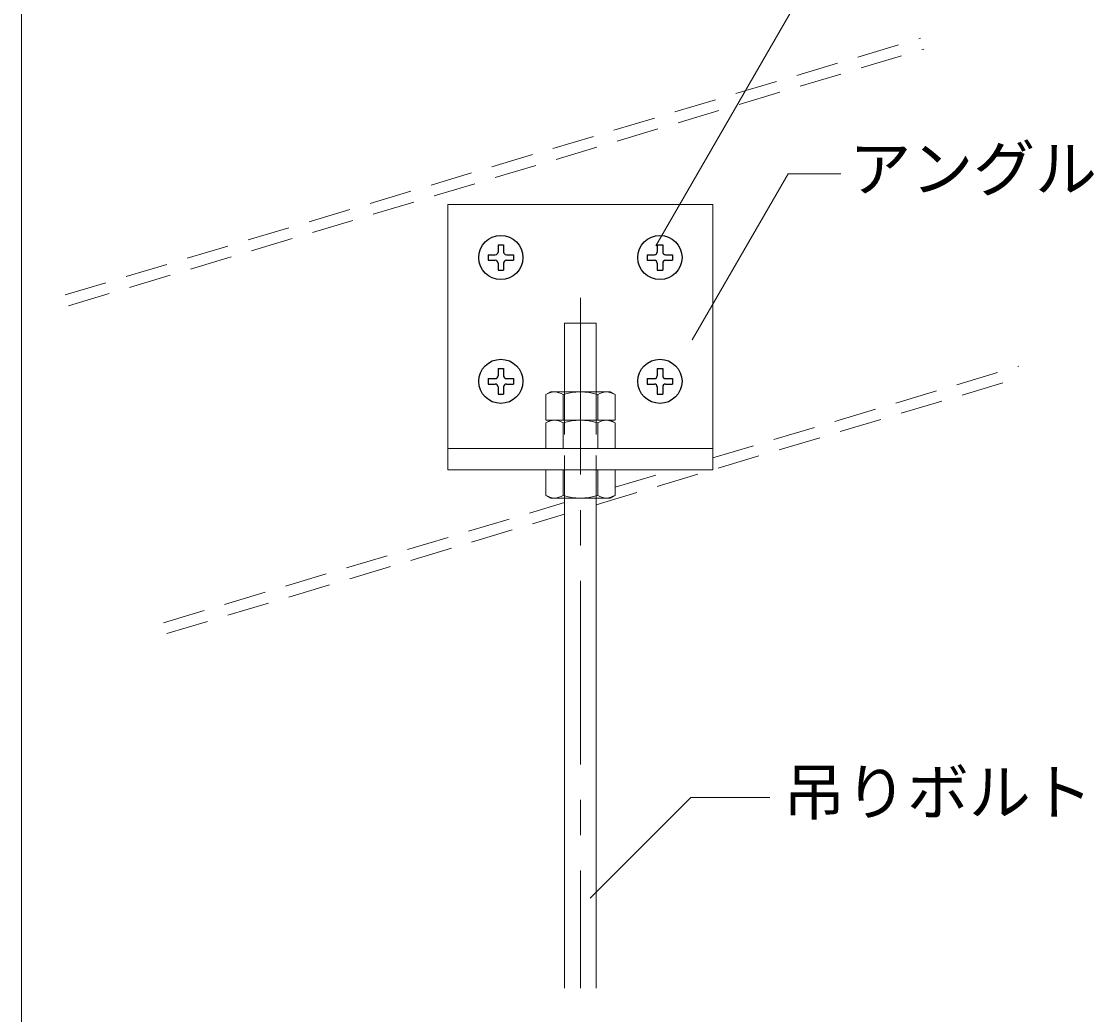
# Model space of a CAD drawing. Units: millimetres on the paper, enlarged 40 times, with parts at other scales. Extents: x -7800 to 7800, y -5387 to 5300.
# Drawn here: x -1930 to -713, y -4212 to -3089 of the extents above; entities that cross this region are included whole.
import ezdxf
from ezdxf.enums import TextEntityAlignment as Align

# ---------------------------------------------------------------- set-up
doc = ezdxf.new("R2010")
doc.units = ezdxf.units.MM
doc.header["$LTSCALE"] = 40
for name, pattern in [('CHAIN1', [8, 5, -1, 1, -1]), ('DASHED1', [1.8, 1.2, -0.6]), ('DASHED2', [3, 2, -1])]:
    doc.linetypes.add(name, pattern=pattern)
for name, color, linetype, lineweight in [('4-0_中心線', 4, 'CHAIN1', 9), ('4-1_吊り材', 7, 'Continuous', 18), ('4-6_文字', 7, 'Continuous', 18), ('4-9_躯体他', 4, 'DASHED1', 9), ('4-B_補強金具・金具・その他', 3, 'DASHED2', 18), ('4-C_ビス・アンカーボルト・強調図形', 2, 'Continuous', 25), ('F-3_野縁', 3, 'Continuous', 18)]:
    doc.layers.add(name, color=color, linetype=linetype, lineweight=lineweight)
doc.styles.add('ＭＳ ゴシック', font='')
doc.styles.get('ＭＳ ゴシック').set_extended_font_data('MS Gothic')

msp = doc.modelspace()

# ---------------------------------------------------------------- linework, layer by layer
at = {"layer": '4-0_中心線'}
msp.add_lwpolyline([(-1297.8, -3401.62), (-1297.8, -3729.28), (-1297.8, -4182.37)], dxfattribs=at)
at = {"layer": '4-1_吊り材'}
for p, q in [((-1315.8, -3430.3), (-1279.8, -3430.3)), ((-1315.8, -3430.3), (-1315.8, -3508.06)), ((-1279.8, -3430.3), (-1279.8, -3508.06)), ((-1331.75, -3508.06), (-1337, -3511.09)), ((-1337, -3540.06), (-1337, -3511.09)), ((-1317.4, -3540.06), (-1317.4, -3511.09)), ((-1278.2, -3540.06), (-1278.2, -3511.09)), ((-1258.6, -3540.06), (-1258.6, -3511.09)), ((-1337, -3540.06), (-1258.6, -3540.06)), ((-1331.75, -3540.06), (-1337, -3543.09)), ((-1337, -3572.06), (-1337, -3543.09)), ((-1317.4, -3572.06), (-1317.4, -3543.09)), ((-1278.2, -3572.06), (-1278.2, -3543.09)), ((-1258.6, -3572.06), (-1258.6, -3543.09)), ((-1337, -3572.06), (-1258.6, -3572.06)), ((-1258.6, -3596.06), (-1337, -3596.06)), ((-1337, -3596.06), (-1337, -3625.02)), ((-1317.4, -3596.06), (-1317.4, -3625.02)), ((-1278.2, -3596.06), (-1278.2, -3625.02)), ((-1258.6, -3596.06), (-1258.6, -3625.02)), ((-1263.85, -3628.06), (-1258.6, -3625.02)), ((-1315.8, -3628.06), (-1315.8, -4182.37)), ((-1279.8, -3628.06), (-1279.8, -4182.37))]:
    msp.add_line(p, q, dxfattribs=at)
at = {"layer": '4-1_吊り材', "linetype": 'DASHED1'}
for p, q in [((-1315.8, -3508.06), (-1315.8, -3628.06)), ((-1279.8, -3508.06), (-1279.8, -3628.06))]:
    msp.add_line(p, q, dxfattribs=at)
at = {"layer": '4-1_吊り材'}
for points in [[(-1331.75, -3508.06), (-1263.85, -3508.06), (-1258.6, -3511.09)], [(-1331.75, -3540.06), (-1263.85, -3540.06), (-1258.6, -3543.09)], [(-1263.85, -3628.06), (-1331.75, -3628.06), (-1337, -3625.02)]]:
    msp.add_lwpolyline(points, dxfattribs=at)
for centre, radius, start, end in [((-1324.19, -3535.14), 27.25, 96.34293, 118.04131), ((-1327.86, -3527.56), 19.52, 57.57117, 88.04457), ((-1297.8, -3572.92), 64.86, 72.41203, 107.58795), ((-1267.73, -3527.56), 19.52, 91.9554, 122.4288), ((-1271.41, -3535.14), 27.25, 61.95866, 83.65704), ((-1324.19, -3567.14), 27.25, 96.34293, 118.04131), ((-1327.86, -3559.56), 19.52, 57.57117, 88.04457), ((-1297.8, -3604.92), 64.86, 72.41203, 107.58795), ((-1267.73, -3559.56), 19.52, 91.9554, 122.4288), ((-1271.41, -3567.14), 27.25, 61.95866, 83.65704), ((-1324.19, -3600.97), 27.25, 241.95866, 263.65704), ((-1327.86, -3608.55), 19.52, 271.9554, 302.4288), ((-1297.8, -3563.19), 64.86, 252.41203, 287.58795), ((-1267.73, -3608.55), 19.52, 237.57117, 268.04457), ((-1271.41, -3600.97), 27.25, 276.34293, 298.04131)]:
    msp.add_arc(centre, radius, start, end, dxfattribs=at)
at = {"layer": '4-6_文字'}
for p, q in [((-1212.32, -3342.62), (-995.6, -2967.25)), ((-1171.16, -3449), (-1062.89, -3261.48)), ((-1062.89, -3261.48), (-1003.04, -3261.48)), ((-1172.95, -3966.71), (-1286.78, -4080.55)), ((-1172.95, -3966.71), (-1083.3, -3966.71))]:
    msp.add_line(p, q, dxfattribs=at)
at = {"layer": '4-9_躯体他'}
for p, q in [((-1880.55, -3398.27), (-913.09, -3108.03)), ((-1876.87, -3410.53), (-909.41, -3120.29)), ((-1147.8, -3582.69), (-801.83, -3478.9)), ((-1279.8, -3635.66), (-798.15, -3491.16)), ((-1258.6, -3615.93), (-1192.34, -3596.06)), ((-1769.29, -3769.14), (-1315.8, -3633.09)), ((-1765.61, -3781.4), (-1315.8, -3646.46))]:
    msp.add_line(p, q, dxfattribs=at)
at = {"layer": '4-B_補強金具・金具・その他', "linetype": 'Continuous'}
for p, q in [((-1447.8, -3296.06), (-1447.8, -3596.06)), ((-1147.8, -3296.06), (-1447.8, -3296.06)), ((-1147.8, -3296.06), (-1147.8, -3596.06)), ((-1147.8, -3572.06), (-1447.8, -3572.06)), ((-1147.8, -3596.06), (-1447.8, -3596.06))]:
    msp.add_line(p, q, dxfattribs=at)
at = {"layer": '4-C_ビス・アンカーボルト・強調図形'}
for p, q in [((-1390.92, -3341.68), (-1390.92, -3349.81)), ((-1390.92, -3341.68), (-1384.67, -3341.68)), ((-1384.67, -3341.68), (-1384.67, -3349.81)), ((-1210.92, -3341.68), (-1210.92, -3349.81)), ((-1210.92, -3341.68), (-1204.67, -3341.68)), ((-1204.67, -3341.68), (-1204.67, -3349.81)), ((-1402.17, -3352.93), (-1402.17, -3359.18)), ((-1402.17, -3352.93), (-1394.05, -3352.93)), ((-1402.17, -3359.18), (-1394.05, -3359.18)), ((-1381.55, -3352.93), (-1373.42, -3352.93)), ((-1381.55, -3359.18), (-1373.42, -3359.18)), ((-1373.42, -3352.93), (-1373.42, -3359.18)), ((-1222.17, -3352.93), (-1222.17, -3359.18)), ((-1222.17, -3352.93), (-1214.05, -3352.93)), ((-1222.17, -3359.18), (-1214.05, -3359.18)), ((-1201.55, -3352.93), (-1193.42, -3352.93)), ((-1201.55, -3359.18), (-1193.42, -3359.18)), ((-1193.42, -3352.93), (-1193.42, -3359.18)), ((-1390.92, -3362.31), (-1390.92, -3370.43)), ((-1390.92, -3370.43), (-1384.67, -3370.43)), ((-1384.67, -3362.31), (-1384.67, -3370.43)), ((-1210.92, -3362.31), (-1210.92, -3370.43)), ((-1210.92, -3370.43), (-1204.67, -3370.43)), ((-1204.67, -3362.31), (-1204.67, -3370.43)), ((-1402.17, -3492.93), (-1402.17, -3499.18)), ((-1402.17, -3492.93), (-1394.05, -3492.93)), ((-1390.92, -3481.68), (-1390.92, -3489.81)), ((-1390.92, -3481.68), (-1384.67, -3481.68)), ((-1384.67, -3481.68), (-1384.67, -3489.81)), ((-1381.55, -3492.93), (-1373.42, -3492.93)), ((-1373.42, -3492.93), (-1373.42, -3499.18)), ((-1222.17, -3492.93), (-1222.17, -3499.18)), ((-1222.17, -3492.93), (-1214.05, -3492.93)), ((-1210.92, -3481.68), (-1210.92, -3489.81)), ((-1210.92, -3481.68), (-1204.67, -3481.68)), ((-1204.67, -3481.68), (-1204.67, -3489.81)), ((-1201.55, -3492.93), (-1193.42, -3492.93)), ((-1193.42, -3492.93), (-1193.42, -3499.18)), ((-1402.17, -3499.18), (-1394.05, -3499.18)), ((-1390.92, -3502.31), (-1390.92, -3510.43)), ((-1384.67, -3502.31), (-1384.67, -3510.43)), ((-1381.55, -3499.18), (-1373.42, -3499.18)), ((-1222.17, -3499.18), (-1214.05, -3499.18)), ((-1210.92, -3502.31), (-1210.92, -3510.43)), ((-1204.67, -3502.31), (-1204.67, -3510.43)), ((-1201.55, -3499.18), (-1193.42, -3499.18)), ((-1390.92, -3510.43), (-1384.67, -3510.43)), ((-1210.92, -3510.43), (-1204.67, -3510.43))]:
    msp.add_line(p, q, dxfattribs=at)
for centre in [(-1387.8, -3356.06), (-1207.8, -3356.06), (-1387.8, -3496.06), (-1207.8, -3496.06)]:
    msp.add_circle(centre, 25, dxfattribs=at)
for centre, start, end in [((-1394.05, -3349.81), 269.99998, 0), ((-1394.05, -3362.31), 0, 89.99998), ((-1381.55, -3349.81), 180, 270), ((-1381.55, -3362.31), 90, 180), ((-1214.05, -3349.81), 269.99998, 0), ((-1214.05, -3362.31), 0, 89.99998), ((-1201.55, -3349.81), 180, 270), ((-1201.55, -3362.31), 90, 180), ((-1394.05, -3489.81), 269.99998, 0), ((-1381.55, -3489.81), 180, 270), ((-1214.05, -3489.81), 269.99998, 0), ((-1201.55, -3489.81), 180, 270), ((-1394.05, -3502.31), 0, 89.99998), ((-1381.55, -3502.31), 90, 180), ((-1214.05, -3502.31), 0, 89.99998), ((-1201.55, -3502.31), 90, 180)]:
    msp.add_arc(centre, 3.12, start, end, dxfattribs=at)
at = {"layer": 'F-3_野縁'}
msp.add_line((-1930, -4500), (-1930, -2663.02), dxfattribs=at)

# ---------------------------------------------------------------- texts
at = {"layer": '4-6_文字', "style": 'ＭＳ ゴシック'}
for s, p in [('アングルピース', (-993.44, -3296.48)), ('吊りボルト', (-1068.3, -4001.71))]:
    msp.add_text(s, height=51.32, dxfattribs=at).set_placement(p, align=Align.BOTTOM_LEFT)

doc.saveas('drawing.dxf')
